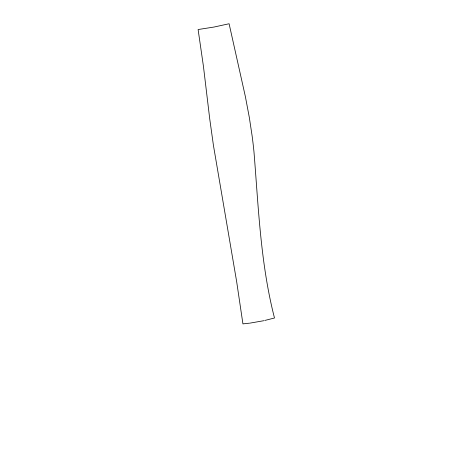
<?xml version="1.0" encoding="UTF-8"?>
<svg xmlns="http://www.w3.org/2000/svg" width="475" height="475" viewBox="0 0 475 475"><rect width="100%" height="100%" fill="white"/><g stroke="black" fill="none" stroke-linecap="round" stroke-linejoin="round"><path stroke-width="0.71" d="M264.771 320.465L274.497 317.995C260.514 263.655 258.489 207.385 253.965 151.745A374.787 282.756 76.1 0 0 252.118 135.892L249.328 117.491L245.379 96.603L229.098 23.75L214.005 27.045L198.111 29.533L203.448 66.423L209.76 119.124L213.435 145.409L236.663 281.657L242.927 323.891A51.395 3.135 -9.9 0 1 244.928 323.659L249.607 323.148M263.857 320.702L250.194 323.083"/></g></svg>
